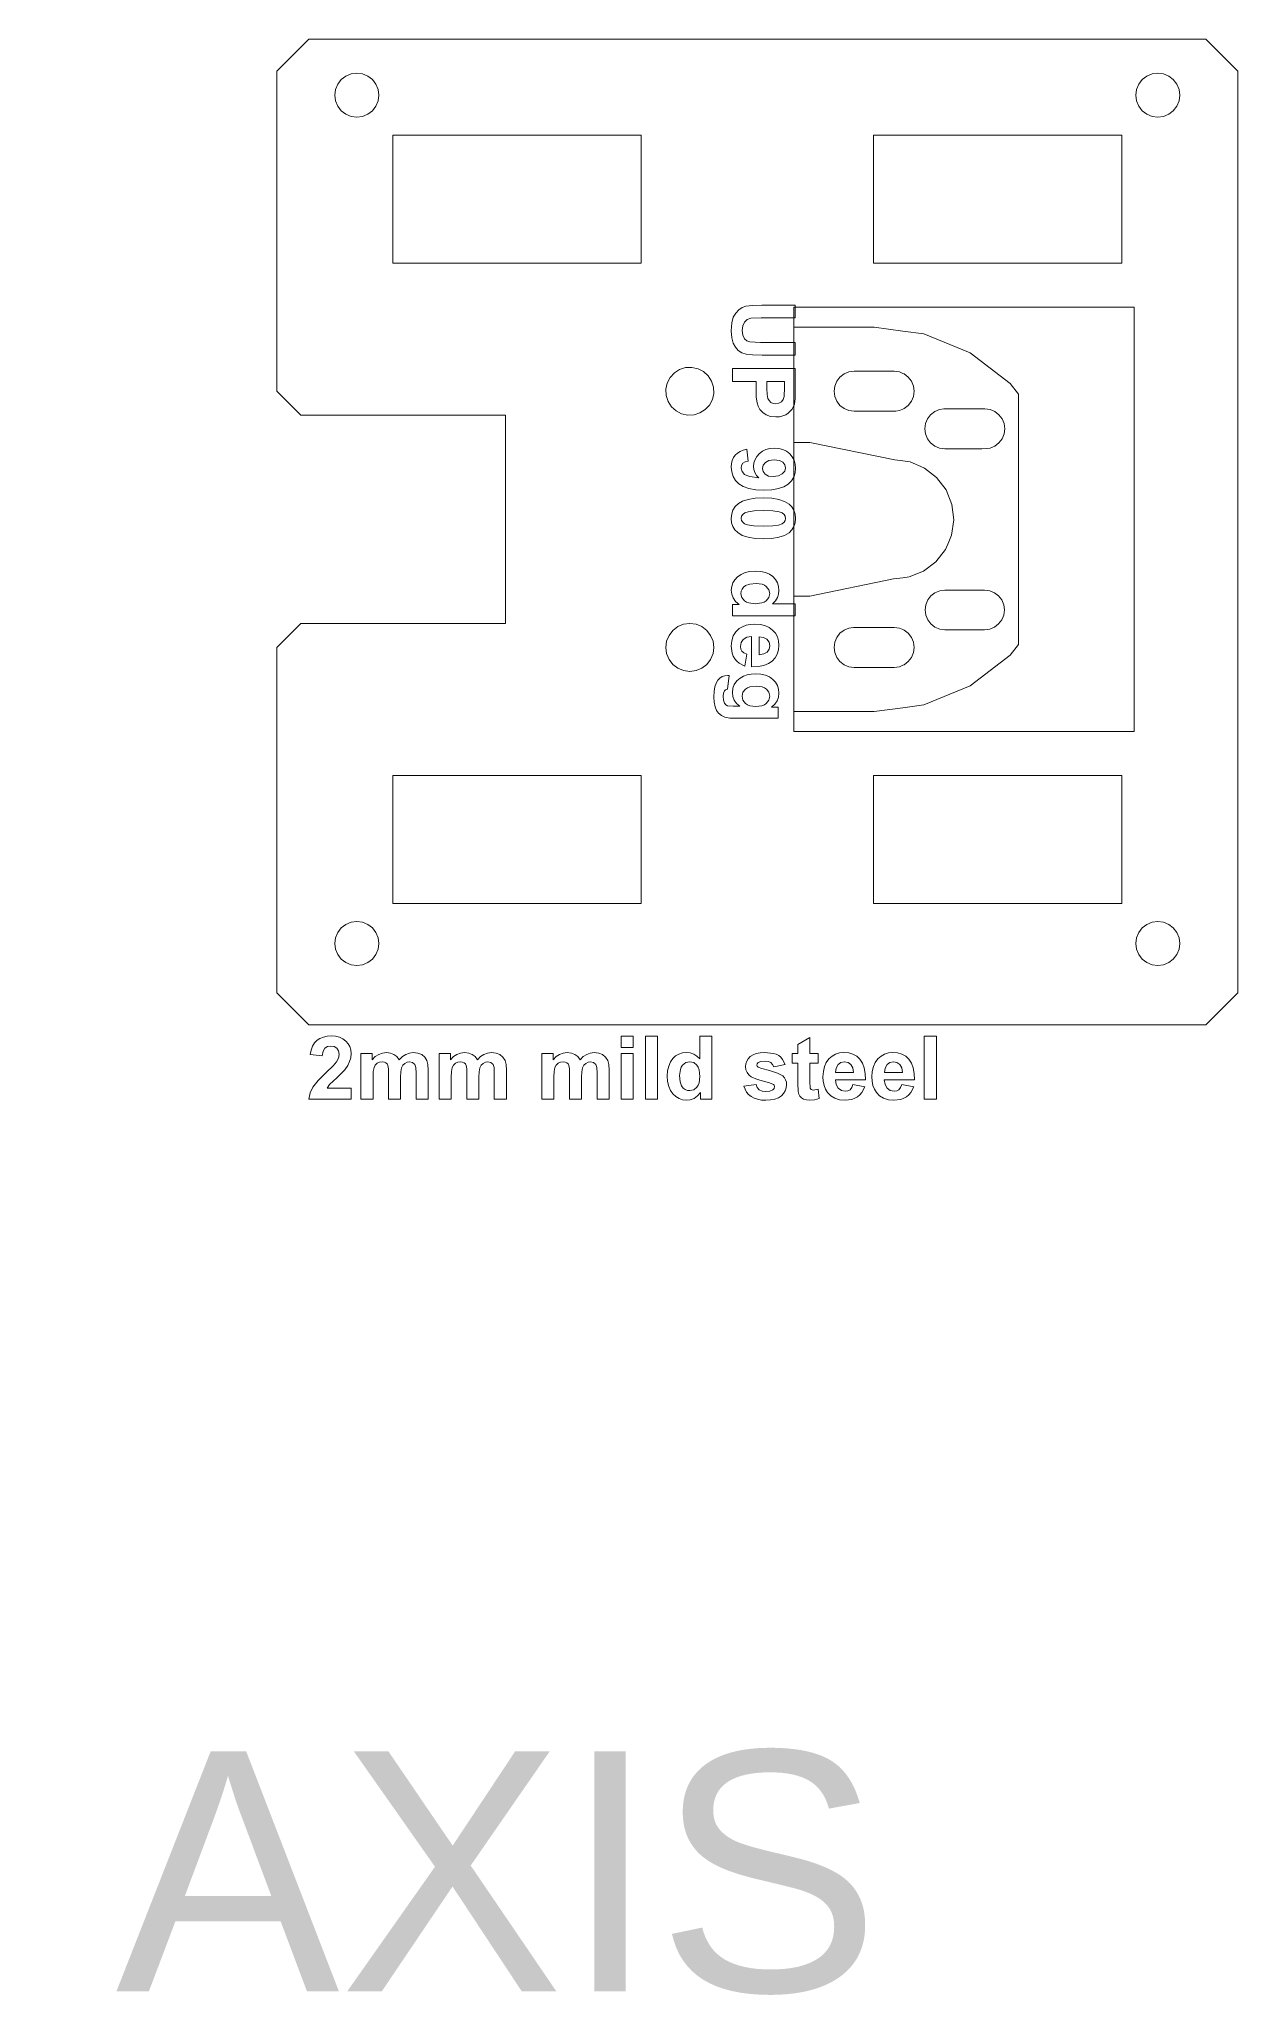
# Model space of a CAD drawing. Header units: millimetres. Extents: x 5 to 3562, y -58 to 420.
# Drawn here: x 1630.1 to 1779.8, y -50.4 to 193.9 of the extents above; entities that cross this region are included whole.
import ezdxf

# ---------------------------------------------------------------- set-up
doc = ezdxf.new("R2010")
doc.units = ezdxf.units.MM
doc.layers.get('0').update_dxf_attribs({"lineweight": 25, "true_color": 0xffffff})
for name, color, linetype, lineweight, true_color in [('2mm mild steel#1', 7, 'BYLAYER', 5, 0xffffff), ('Layer0', 7, 'BYLAYER', 5, 0xffffff), ('UP 90 deg', 7, 'BYLAYER', 5, 0xffffff)]:
    doc.layers.add(name, color=color, linetype=linetype, lineweight=lineweight, true_color=true_color)
doc.styles.add('textstyle14', font='')
doc.styles.get('textstyle14').set_extended_font_data('Arial')

msp = doc.modelspace()

# ---------------------------------------------------------------- linework, layer by layer
at = {"layer": '2mm mild steel#1'}
for p, q in [((1664.22, 68.12), (1664.47, 68.52)), ((1664.47, 68.52), (1664.79, 68.84)), ((1664.79, 68.84), (1665.16, 69.08)), ((1665.16, 69.08), (1665.58, 69.25)), ((1665.58, 69.25), (1666.05, 69.35)), ((1666.05, 69.35), (1666.56, 69.38)), ((1666.56, 69.38), (1667.11, 69.34)), ((1667.11, 69.34), (1667.6, 69.22)), ((1667.6, 69.22), (1668.02, 69.03)), ((1668.02, 69.03), (1668.39, 68.75)), ((1668.39, 68.75), (1668.68, 68.42)), ((1702.76, 67.95), (1702.76, 69.35)), ((1702.76, 69.35), (1704.27, 69.35)), ((1704.27, 69.35), (1704.27, 67.95)), ((1705.81, 61.48), (1705.81, 69.35)), ((1705.81, 69.35), (1707.32, 69.35)), ((1707.32, 69.35), (1707.32, 61.48)), ((1712.58, 66.52), (1712.58, 69.35)), ((1712.58, 69.35), (1714.09, 69.35)), ((1714.09, 69.35), (1714.09, 61.48)), ((1724.81, 68.31), (1726.32, 69.19)), ((1726.32, 69.19), (1726.32, 67.18)), ((1740.62, 61.48), (1740.62, 69.35)), ((1740.62, 69.35), (1742.13, 69.35)), ((1742.13, 69.35), (1742.13, 61.48)), ((1663.94, 67.05), (1664.05, 67.63)), ((1665.45, 66.9), (1663.94, 67.05)), ((1664.05, 67.63), (1664.22, 68.12)), ((1665.55, 67.47), (1665.45, 66.9)), ((1665.77, 67.85), (1665.55, 67.47)), ((1666.1, 68.06), (1665.77, 67.85)), ((1666.52, 68.13), (1666.1, 68.06)), ((1666.95, 68.06), (1666.52, 68.13)), ((1666.8, 65.67), (1667.23, 66.16)), ((1667.27, 67.86), (1666.95, 68.06)), ((1667.23, 66.16), (1667.46, 66.63)), ((1667.47, 67.53), (1667.27, 67.86)), ((1667.46, 66.63), (1667.54, 67.08)), ((1667.54, 67.08), (1667.47, 67.53)), ((1668.86, 66.18), (1668.62, 65.69)), ((1668.68, 68.42), (1668.89, 68.05)), ((1669, 66.67), (1668.86, 66.18)), ((1668.89, 68.05), (1669.01, 67.64)), ((1669.05, 67.19), (1669, 66.67)), ((1669.01, 67.64), (1669.05, 67.19)), ((1670.28, 67.18), (1671.67, 67.18)), ((1670.28, 61.48), (1670.28, 67.18)), ((1671.67, 67.18), (1671.67, 66.4)), ((1671.67, 66.4), (1672.06, 66.8)), ((1672.06, 66.8), (1672.49, 67.08)), ((1672.61, 66.11), (1672.31, 65.97)), ((1672.49, 67.08), (1672.95, 67.25)), ((1672.94, 66.16), (1672.61, 66.11)), ((1673.2, 66.13), (1672.94, 66.16)), ((1672.95, 67.25), (1673.45, 67.31)), ((1673.4, 66.04), (1673.2, 66.13)), ((1673.54, 65.89), (1673.4, 66.04)), ((1673.45, 67.31), (1673.96, 67.25)), ((1673.96, 67.25), (1674.4, 67.08)), ((1674.4, 67.08), (1674.76, 66.8)), ((1674.76, 66.8), (1675.06, 66.4)), ((1675.06, 66.4), (1675.45, 66.8)), ((1675.45, 66.8), (1675.87, 67.08)), ((1676.05, 66.11), (1675.76, 65.96)), ((1675.87, 67.08), (1676.32, 67.25)), ((1676.35, 66.16), (1676.05, 66.11)), ((1676.32, 67.25), (1676.79, 67.31)), ((1676.73, 66.08), (1676.35, 66.16)), ((1677, 65.83), (1676.73, 66.08)), ((1676.79, 67.31), (1677.37, 67.25)), ((1677.37, 67.25), (1677.86, 67.06)), ((1677.86, 67.06), (1678.24, 66.74)), ((1678.24, 66.74), (1678.51, 66.31)), ((1678.51, 66.31), (1678.62, 65.83)), ((1680.05, 67.18), (1681.44, 67.18)), ((1680.05, 61.48), (1680.05, 67.18)), ((1681.44, 67.18), (1681.44, 66.4)), ((1681.44, 66.4), (1681.83, 66.8)), ((1681.83, 66.8), (1682.26, 67.08)), ((1682.38, 66.11), (1682.08, 65.97)), ((1682.26, 67.08), (1682.72, 67.25)), ((1682.71, 66.16), (1682.38, 66.11)), ((1682.97, 66.13), (1682.71, 66.16)), ((1682.72, 67.25), (1683.22, 67.31)), ((1683.17, 66.04), (1682.97, 66.13)), ((1683.31, 65.89), (1683.17, 66.04)), ((1683.22, 67.31), (1683.73, 67.25)), ((1683.73, 67.25), (1684.17, 67.08)), ((1684.17, 67.08), (1684.53, 66.8)), ((1684.53, 66.8), (1684.83, 66.4)), ((1684.83, 66.4), (1685.22, 66.8)), ((1685.22, 66.8), (1685.64, 67.08)), ((1685.82, 66.11), (1685.53, 65.96)), ((1685.64, 67.08), (1686.09, 67.25)), ((1686.13, 66.16), (1685.82, 66.11)), ((1686.09, 67.25), (1686.57, 67.31)), ((1686.5, 66.08), (1686.13, 66.16)), ((1686.77, 65.83), (1686.5, 66.08)), ((1686.57, 67.31), (1687.14, 67.25)), ((1687.14, 67.25), (1687.63, 67.06)), ((1687.63, 67.06), (1688.01, 66.74)), ((1688.01, 66.74), (1688.28, 66.31)), ((1688.28, 66.31), (1688.39, 65.83)), ((1692.88, 67.18), (1694.26, 67.18)), ((1692.88, 61.48), (1692.88, 67.18)), ((1694.26, 67.18), (1694.26, 66.4)), ((1694.26, 66.4), (1694.66, 66.8)), ((1694.66, 66.8), (1695.08, 67.08)), ((1695.2, 66.11), (1694.9, 65.97)), ((1695.08, 67.08), (1695.54, 67.25)), ((1695.53, 66.16), (1695.2, 66.11)), ((1695.79, 66.13), (1695.53, 66.16)), ((1695.54, 67.25), (1696.04, 67.31)), ((1695.99, 66.04), (1695.79, 66.13)), ((1696.14, 65.89), (1695.99, 66.04)), ((1696.04, 67.31), (1696.55, 67.25)), ((1696.55, 67.25), (1696.99, 67.08)), ((1696.99, 67.08), (1697.36, 66.8)), ((1697.36, 66.8), (1697.65, 66.4)), ((1697.65, 66.4), (1698.04, 66.8)), ((1698.04, 66.8), (1698.46, 67.08)), ((1698.64, 66.11), (1698.35, 65.96)), ((1698.46, 67.08), (1698.91, 67.25)), ((1698.95, 66.16), (1698.64, 66.11)), ((1698.91, 67.25), (1699.39, 67.31)), ((1699.33, 66.08), (1698.95, 66.16)), ((1699.59, 65.83), (1699.33, 66.08)), ((1699.39, 67.31), (1699.97, 67.25)), ((1699.97, 67.25), (1700.45, 67.06)), ((1700.45, 67.06), (1700.83, 66.74)), ((1700.83, 66.74), (1701.1, 66.31)), ((1701.1, 66.31), (1701.22, 65.83)), ((1704.27, 67.95), (1702.76, 67.95)), ((1702.76, 61.48), (1702.76, 67.18)), ((1702.76, 67.18), (1704.27, 67.18)), ((1704.27, 67.18), (1704.27, 61.48)), ((1708.7, 65.63), (1708.91, 66.14)), ((1708.91, 66.14), (1709.21, 66.56)), ((1709.21, 66.56), (1709.57, 66.89)), ((1709.57, 66.89), (1709.98, 67.12)), ((1709.98, 67.12), (1710.43, 67.26)), ((1710.43, 67.26), (1710.93, 67.31)), ((1710.83, 66.05), (1710.43, 65.73)), ((1711.33, 66.16), (1710.83, 66.05)), ((1710.93, 67.31), (1711.39, 67.26)), ((1711.83, 66.05), (1711.33, 66.16)), ((1711.39, 67.26), (1711.82, 67.11)), ((1711.82, 67.11), (1712.22, 66.86)), ((1712.23, 65.72), (1711.83, 66.05)), ((1712.22, 66.86), (1712.58, 66.52)), ((1718.34, 65.92), (1718.45, 66.24)), ((1718.45, 66.24), (1718.64, 66.54)), ((1718.64, 66.54), (1718.89, 66.81)), ((1718.89, 66.81), (1719.23, 67.03)), ((1719.23, 67.03), (1719.64, 67.18)), ((1719.64, 67.18), (1720.13, 67.28)), ((1719.88, 66.06), (1719.75, 65.92)), ((1720.22, 66.18), (1719.88, 66.06)), ((1720.13, 67.28), (1720.71, 67.31)), ((1720.73, 66.23), (1720.22, 66.18)), ((1720.71, 67.31), (1721.73, 67.21)), ((1721.15, 66.18), (1720.73, 66.23)), ((1721.46, 66.05), (1721.15, 66.18)), ((1721.67, 65.83), (1721.46, 66.05)), ((1721.73, 67.21), (1722.12, 67.1)), ((1722.12, 67.1), (1722.44, 66.93)), ((1722.44, 66.93), (1722.71, 66.72)), ((1722.71, 66.72), (1722.92, 66.46)), ((1722.92, 66.46), (1723.23, 65.8)), ((1724.12, 65.98), (1724.12, 67.18)), ((1724.12, 67.18), (1724.81, 67.18)), ((1724.81, 65.98), (1724.12, 65.98)), ((1724.81, 67.18), (1724.81, 68.31)), ((1724.81, 63.5), (1724.81, 65.98)), ((1726.32, 67.18), (1727.35, 67.18)), ((1727.35, 65.98), (1726.32, 65.98)), ((1726.32, 65.98), (1726.32, 63.68)), ((1727.35, 67.18), (1727.35, 65.98)), ((1728.15, 65.55), (1728.38, 66.07)), ((1728.38, 66.07), (1728.7, 66.51)), ((1728.7, 66.51), (1729.1, 66.86)), ((1729.1, 66.86), (1729.54, 67.11)), ((1729.54, 67.11), (1730.03, 67.26)), ((1730.21, 66.07), (1729.85, 65.8)), ((1730.03, 67.26), (1730.57, 67.31)), ((1730.66, 66.16), (1730.21, 66.07)), ((1730.57, 67.31), (1731.18, 67.26)), ((1731.09, 66.07), (1730.66, 66.16)), ((1731.45, 65.82), (1731.09, 66.07)), ((1731.18, 67.26), (1731.71, 67.1)), ((1731.71, 67.1), (1732.18, 66.84)), ((1732.18, 66.84), (1732.58, 66.47)), ((1732.58, 66.47), (1732.9, 65.99)), ((1732.9, 65.99), (1733.12, 65.41)), ((1734.26, 65.55), (1734.49, 66.07)), ((1734.49, 66.07), (1734.81, 66.51)), ((1734.81, 66.51), (1735.21, 66.86)), ((1735.21, 66.86), (1735.65, 67.11)), ((1735.65, 67.11), (1736.14, 67.26)), ((1736.33, 66.07), (1735.96, 65.8)), ((1736.14, 67.26), (1736.68, 67.31)), ((1736.78, 66.16), (1736.33, 66.07)), ((1736.68, 67.31), (1737.29, 67.26)), ((1737.2, 66.07), (1736.78, 66.16)), ((1737.56, 65.82), (1737.2, 66.07)), ((1737.29, 67.26), (1737.82, 67.1)), ((1737.82, 67.1), (1738.29, 66.84)), ((1738.29, 66.84), (1738.69, 66.47)), ((1738.69, 66.47), (1739.01, 65.99)), ((1739.01, 65.99), (1739.23, 65.41)), ((1664.28, 62.99), (1664.92, 63.82)), ((1664.92, 63.82), (1665.98, 64.87)), ((1665.98, 64.87), (1666.8, 65.67)), ((1667.27, 64.17), (1666.37, 63.3)), ((1668.26, 65.17), (1667.27, 64.17)), ((1668.62, 65.69), (1668.26, 65.17)), ((1671.82, 64.96), (1671.79, 64.25)), ((1671.79, 64.25), (1671.79, 61.48)), ((1671.91, 65.43), (1671.82, 64.96)), ((1672.07, 65.74), (1671.91, 65.43)), ((1672.31, 65.97), (1672.07, 65.74)), ((1673.65, 65.68), (1673.54, 65.89)), ((1673.71, 65.29), (1673.65, 65.68)), ((1673.73, 64.61), (1673.71, 65.29)), ((1673.73, 61.48), (1673.73, 64.61)), ((1675.26, 64.92), (1675.23, 64.22)), ((1675.23, 64.22), (1675.23, 61.48)), ((1675.36, 65.4), (1675.26, 64.92)), ((1675.52, 65.73), (1675.36, 65.4)), ((1675.76, 65.96), (1675.52, 65.73)), ((1677.12, 65.44), (1677, 65.83)), ((1677.15, 64.74), (1677.12, 65.44)), ((1677.15, 61.48), (1677.15, 64.74)), ((1678.62, 65.83), (1678.66, 65.13)), ((1678.66, 65.13), (1678.66, 61.48)), ((1681.59, 64.96), (1681.56, 64.25)), ((1681.56, 64.25), (1681.56, 61.48)), ((1681.68, 65.43), (1681.59, 64.96)), ((1681.84, 65.74), (1681.68, 65.43)), ((1682.08, 65.97), (1681.84, 65.74)), ((1683.42, 65.68), (1683.31, 65.89)), ((1683.48, 65.29), (1683.42, 65.68)), ((1683.5, 64.61), (1683.48, 65.29)), ((1683.5, 61.48), (1683.5, 64.61)), ((1685.03, 64.92), (1685, 64.22)), ((1685, 64.22), (1685, 61.48)), ((1685.13, 65.4), (1685.03, 64.92)), ((1685.29, 65.73), (1685.13, 65.4)), ((1685.53, 65.96), (1685.29, 65.73)), ((1686.89, 65.44), (1686.77, 65.83)), ((1686.92, 64.74), (1686.89, 65.44)), ((1686.92, 61.48), (1686.92, 64.74)), ((1688.39, 65.83), (1688.43, 65.13)), ((1688.43, 65.13), (1688.43, 61.48)), ((1694.41, 64.96), (1694.38, 64.25)), ((1694.38, 64.25), (1694.38, 61.48)), ((1694.5, 65.43), (1694.41, 64.96)), ((1694.66, 65.74), (1694.5, 65.43)), ((1694.9, 65.97), (1694.66, 65.74)), ((1696.24, 65.68), (1696.14, 65.89)), ((1696.3, 65.29), (1696.24, 65.68)), ((1696.32, 64.61), (1696.3, 65.29)), ((1696.32, 61.48), (1696.32, 64.61)), ((1697.86, 64.92), (1697.83, 64.22)), ((1697.83, 64.22), (1697.83, 61.48)), ((1697.95, 65.4), (1697.86, 64.92)), ((1698.11, 65.73), (1697.95, 65.4)), ((1698.35, 65.96), (1698.11, 65.73)), ((1699.71, 65.44), (1699.59, 65.83)), ((1699.75, 64.74), (1699.71, 65.44)), ((1699.75, 61.48), (1699.75, 64.74)), ((1701.22, 65.83), (1701.26, 65.13)), ((1701.26, 65.13), (1701.26, 61.48)), ((1708.53, 64.35), (1708.57, 65.03)), ((1708.57, 63.68), (1708.53, 64.35)), ((1708.57, 65.03), (1708.7, 65.63)), ((1708.7, 63.09), (1708.57, 63.68)), ((1710.16, 65.2), (1710.07, 64.46)), ((1710.07, 64.46), (1710.13, 63.67)), ((1710.13, 63.67), (1710.32, 63.14)), ((1710.27, 65.49), (1710.16, 65.2)), ((1710.43, 65.73), (1710.27, 65.49)), ((1712.39, 65.47), (1712.23, 65.72)), ((1712.38, 63.24), (1712.5, 63.54)), ((1712.5, 65.16), (1712.39, 65.47)), ((1712.59, 64.31), (1712.5, 65.16)), ((1712.5, 63.54), (1712.59, 64.31)), ((1718.31, 65.56), (1718.34, 65.92)), ((1718.35, 65.17), (1718.31, 65.56)), ((1718.48, 64.83), (1718.35, 65.17)), ((1718.69, 64.53), (1718.48, 64.83)), ((1718.98, 64.28), (1718.69, 64.53)), ((1719.81, 63.93), (1718.98, 64.28)), ((1719.75, 65.92), (1719.71, 65.75)), ((1719.71, 65.75), (1719.75, 65.61)), ((1719.75, 65.61), (1719.86, 65.48)), ((1721.3, 63.54), (1719.81, 63.93)), ((1719.86, 65.48), (1720.31, 65.3)), ((1720.31, 65.3), (1721.27, 65.06)), ((1721.27, 65.06), (1722.29, 64.75)), ((1721.8, 63.34), (1721.3, 63.54)), ((1721.81, 65.54), (1721.67, 65.83)), ((1723.23, 65.8), (1721.81, 65.54)), ((1722.29, 64.75), (1722.95, 64.39)), ((1722.95, 64.39), (1723.16, 64.16)), ((1723.16, 64.16), (1723.3, 63.9)), ((1723.3, 63.9), (1723.39, 63.6)), ((1723.39, 63.6), (1723.42, 63.26)), ((1726.32, 63.68), (1726.35, 62.87)), ((1727.96, 64.29), (1728.01, 64.96)), ((1728, 63.72), (1727.96, 64.29)), ((1728.1, 63.21), (1728, 63.72)), ((1728.01, 64.96), (1728.15, 65.55)), ((1733.28, 63.9), (1729.51, 63.9)), ((1729.51, 63.9), (1729.6, 63.3)), ((1729.61, 65.37), (1729.53, 64.82)), ((1729.53, 64.82), (1731.79, 64.82)), ((1729.85, 65.8), (1729.61, 65.37)), ((1731.69, 65.4), (1731.45, 65.82)), ((1731.79, 64.82), (1731.69, 65.4)), ((1733.12, 65.41), (1733.25, 64.71)), ((1733.25, 64.71), (1733.28, 63.9)), ((1734.07, 64.29), (1734.12, 64.96)), ((1734.11, 63.72), (1734.07, 64.29)), ((1734.21, 63.21), (1734.11, 63.72)), ((1734.12, 64.96), (1734.26, 65.55)), ((1739.39, 63.9), (1735.62, 63.9)), ((1735.62, 63.9), (1735.72, 63.3)), ((1735.72, 65.37), (1735.64, 64.82)), ((1735.64, 64.82), (1737.9, 64.82)), ((1735.96, 65.8), (1735.72, 65.37)), ((1737.8, 65.4), (1737.56, 65.82)), ((1737.9, 64.82), (1737.8, 65.4)), ((1739.23, 65.41), (1739.36, 64.71)), ((1739.36, 64.71), (1739.39, 63.9)), ((1663.77, 61.48), (1663.94, 62.26)), ((1669.05, 61.48), (1663.77, 61.48)), ((1663.94, 62.26), (1664.28, 62.99)), ((1666.37, 63.3), (1666.06, 62.88)), ((1666.06, 62.88), (1669.05, 62.88)), ((1669.05, 62.88), (1669.05, 61.48)), ((1671.79, 61.48), (1670.28, 61.48)), ((1675.23, 61.48), (1673.73, 61.48)), ((1678.66, 61.48), (1677.15, 61.48)), ((1681.56, 61.48), (1680.05, 61.48)), ((1685, 61.48), (1683.5, 61.48)), ((1688.43, 61.48), (1686.92, 61.48)), ((1694.38, 61.48), (1692.88, 61.48)), ((1697.83, 61.48), (1696.32, 61.48)), ((1701.26, 61.48), (1699.75, 61.48)), ((1704.27, 61.48), (1702.76, 61.48)), ((1707.32, 61.48), (1705.81, 61.48)), ((1708.92, 62.58), (1708.7, 63.09)), ((1709.23, 62.15), (1708.92, 62.58)), ((1709.59, 61.8), (1709.23, 62.15)), ((1710, 61.55), (1709.59, 61.8)), ((1710.44, 61.4), (1710, 61.55)), ((1710.32, 63.14), (1710.52, 62.88)), ((1710.91, 61.35), (1710.44, 61.4)), ((1710.52, 62.88), (1710.76, 62.69)), ((1710.76, 62.69), (1711.03, 62.58)), ((1711.39, 61.41), (1710.91, 61.35)), ((1711.03, 62.58), (1711.34, 62.55)), ((1711.34, 62.55), (1711.82, 62.66)), ((1711.87, 61.59), (1711.39, 61.41)), ((1711.82, 62.66), (1712.22, 62.99)), ((1712.31, 61.89), (1711.87, 61.59)), ((1712.22, 62.99), (1712.38, 63.24)), ((1712.69, 62.32), (1712.31, 61.89)), ((1712.69, 61.48), (1712.69, 62.32)), ((1714.09, 61.48), (1712.69, 61.48)), ((1718.1, 63.11), (1719.61, 63.34)), ((1718.23, 62.72), (1718.1, 63.11)), ((1718.43, 62.38), (1718.23, 62.72)), ((1718.68, 62.08), (1718.43, 62.38)), ((1718.99, 61.83), (1718.68, 62.08)), ((1719.36, 61.62), (1718.99, 61.83)), ((1719.79, 61.47), (1719.36, 61.62)), ((1719.61, 63.34), (1719.76, 62.95)), ((1719.76, 62.95), (1720, 62.67)), ((1720.28, 61.38), (1719.79, 61.47)), ((1720, 62.67), (1720.36, 62.5)), ((1720.83, 61.35), (1720.28, 61.38)), ((1720.36, 62.5), (1720.83, 62.44)), ((1720.83, 62.44), (1721.34, 62.5)), ((1721.43, 61.39), (1720.83, 61.35)), ((1721.34, 62.5), (1721.71, 62.66)), ((1721.95, 61.5), (1721.43, 61.39)), ((1721.71, 62.66), (1721.86, 62.83)), ((1721.88, 63.22), (1721.8, 63.34)), ((1721.86, 62.83), (1721.91, 63.06)), ((1721.91, 63.06), (1721.88, 63.22)), ((1722.4, 61.67), (1721.95, 61.5)), ((1722.77, 61.92), (1722.4, 61.67)), ((1723.05, 62.21), (1722.77, 61.92)), ((1723.26, 62.54), (1723.05, 62.21)), ((1723.38, 62.89), (1723.26, 62.54)), ((1723.42, 63.26), (1723.38, 62.89)), ((1724.86, 62.43), (1724.81, 63.5)), ((1724.94, 62.1), (1724.86, 62.43)), ((1725.07, 61.85), (1724.94, 62.1)), ((1725.27, 61.65), (1725.07, 61.85)), ((1725.55, 61.49), (1725.27, 61.65)), ((1725.9, 61.39), (1725.55, 61.49)), ((1726.29, 61.35), (1725.9, 61.39)), ((1726.92, 61.41), (1726.29, 61.35)), ((1726.35, 62.87), (1726.49, 62.68)), ((1726.49, 62.68), (1726.74, 62.6)), ((1726.74, 62.6), (1727.35, 62.75)), ((1727.48, 61.58), (1726.92, 61.41)), ((1727.35, 62.75), (1727.48, 61.58)), ((1728.28, 62.74), (1728.1, 63.21)), ((1728.52, 62.33), (1728.28, 62.74)), ((1728.93, 61.9), (1728.52, 62.33)), ((1729.43, 61.6), (1728.93, 61.9)), ((1730.03, 61.42), (1729.43, 61.6)), ((1729.6, 63.3), (1729.87, 62.85)), ((1729.87, 62.85), (1730.26, 62.57)), ((1730.72, 61.35), (1730.03, 61.42)), ((1730.26, 62.57), (1730.74, 62.48)), ((1731.58, 61.46), (1730.72, 61.35)), ((1730.74, 62.48), (1731.07, 62.53)), ((1731.07, 62.53), (1731.34, 62.67)), ((1731.34, 62.67), (1731.55, 62.93)), ((1731.55, 62.93), (1731.7, 63.3)), ((1731.96, 61.6), (1731.58, 61.46)), ((1731.7, 63.3), (1733.2, 63.04)), ((1732.29, 61.79), (1731.96, 61.6)), ((1732.58, 62.03), (1732.29, 61.79)), ((1732.83, 62.32), (1732.58, 62.03)), ((1733.2, 63.04), (1732.83, 62.32)), ((1734.39, 62.74), (1734.21, 63.21)), ((1734.63, 62.33), (1734.39, 62.74)), ((1735.04, 61.9), (1734.63, 62.33)), ((1735.54, 61.6), (1735.04, 61.9)), ((1736.14, 61.42), (1735.54, 61.6)), ((1735.72, 63.3), (1735.98, 62.85)), ((1735.98, 62.85), (1736.37, 62.57)), ((1736.83, 61.35), (1736.14, 61.42)), ((1736.37, 62.57), (1736.85, 62.48)), ((1737.7, 61.46), (1736.83, 61.35)), ((1736.85, 62.48), (1737.18, 62.53)), ((1737.18, 62.53), (1737.45, 62.67)), ((1737.45, 62.67), (1737.66, 62.93)), ((1737.66, 62.93), (1737.81, 63.3)), ((1738.07, 61.6), (1737.7, 61.46)), ((1737.81, 63.3), (1739.31, 63.04)), ((1738.4, 61.79), (1738.07, 61.6)), ((1738.69, 62.03), (1738.4, 61.79)), ((1738.94, 62.32), (1738.69, 62.03)), ((1739.31, 63.04), (1738.94, 62.32)), ((1742.13, 61.48), (1740.62, 61.48))]:
    msp.add_line(p, q, dxfattribs=at)
at = {"layer": 'Layer0'}
for p, q in [((1659.77, 189.93), (1663.77, 193.93)), ((1663.77, 193.93), (1775.77, 193.93)), ((1775.77, 193.93), (1779.77, 189.93)), ((1659.77, 149.93), (1659.77, 189.93)), ((1667.39, 188.31), (1667.11, 187.64)), ((1667.82, 188.88), (1667.39, 188.31)), ((1668.39, 189.31), (1667.82, 188.88)), ((1669.06, 189.59), (1668.39, 189.31)), ((1669.77, 189.68), (1669.06, 189.59)), ((1670.48, 189.59), (1669.77, 189.68)), ((1671.14, 189.31), (1670.48, 189.59)), ((1671.71, 188.88), (1671.14, 189.31)), ((1672.15, 188.31), (1671.71, 188.88)), ((1672.42, 187.64), (1672.15, 188.31)), ((1767.39, 188.31), (1767.11, 187.64)), ((1767.82, 188.88), (1767.39, 188.31)), ((1768.39, 189.31), (1767.82, 188.88)), ((1769.06, 189.59), (1768.39, 189.31)), ((1769.77, 189.68), (1769.06, 189.59)), ((1770.48, 189.59), (1769.77, 189.68)), ((1771.14, 189.31), (1770.48, 189.59)), ((1771.71, 188.88), (1771.14, 189.31)), ((1772.15, 188.31), (1771.71, 188.88)), ((1772.42, 187.64), (1772.15, 188.31)), ((1779.77, 189.93), (1779.77, 74.79)), ((1667.11, 187.64), (1667.02, 186.93)), ((1667.02, 186.93), (1667.11, 186.22)), ((1667.11, 186.22), (1667.39, 185.56)), ((1672.15, 185.56), (1672.42, 186.22)), ((1672.52, 186.93), (1672.42, 187.64)), ((1672.42, 186.22), (1672.52, 186.93)), ((1767.11, 187.64), (1767.02, 186.93)), ((1767.02, 186.93), (1767.11, 186.22)), ((1767.11, 186.22), (1767.39, 185.56)), ((1772.15, 185.56), (1772.42, 186.22)), ((1772.52, 186.93), (1772.42, 187.64)), ((1772.42, 186.22), (1772.52, 186.93)), ((1667.39, 185.56), (1667.82, 184.99)), ((1667.82, 184.99), (1668.39, 184.55)), ((1668.39, 184.55), (1669.06, 184.28)), ((1669.06, 184.28), (1669.77, 184.18)), ((1669.77, 184.18), (1670.48, 184.28)), ((1670.48, 184.28), (1671.14, 184.55)), ((1671.14, 184.55), (1671.71, 184.99)), ((1671.71, 184.99), (1672.15, 185.56)), ((1767.39, 185.56), (1767.82, 184.99)), ((1767.82, 184.99), (1768.39, 184.55)), ((1768.39, 184.55), (1769.06, 184.28)), ((1769.06, 184.28), (1769.77, 184.18)), ((1769.77, 184.18), (1770.48, 184.28)), ((1770.48, 184.28), (1771.14, 184.55)), ((1771.14, 184.55), (1771.71, 184.99)), ((1771.71, 184.99), (1772.15, 185.56)), ((1705.27, 181.93), (1674.27, 181.93)), ((1674.27, 181.93), (1674.27, 165.93)), ((1705.27, 165.93), (1705.27, 181.93)), ((1765.27, 181.93), (1734.27, 181.93)), ((1734.27, 181.93), (1734.27, 165.93)), ((1765.27, 165.93), (1765.27, 181.93)), ((1674.27, 165.93), (1705.27, 165.93)), ((1734.27, 165.93), (1765.27, 165.93)), ((1724.34, 160.43), (1766.84, 160.43)), ((1724.34, 157.93), (1724.34, 160.43)), ((1766.84, 160.43), (1766.82, 107.43)), ((1734.36, 157.93), (1724.34, 157.93)), ((1737.93, 157.46), (1734.36, 157.93)), ((1740.57, 157.12), (1737.93, 157.46)), ((1746.36, 154.72), (1740.57, 157.12)), ((1751.33, 150.9), (1746.36, 154.72)), ((1708.88, 151.65), (1708.52, 150.96)), ((1709.41, 152.23), (1708.88, 151.65)), ((1710.07, 152.65), (1709.41, 152.23)), ((1710.82, 152.89), (1710.07, 152.65)), ((1711.6, 152.92), (1710.82, 152.89)), ((1712.37, 152.75), (1711.6, 152.92)), ((1713.06, 152.39), (1712.37, 152.75)), ((1713.64, 151.86), (1713.06, 152.39)), ((1714.06, 151.2), (1713.64, 151.86)), ((1730.09, 151.7), (1729.69, 151.18)), ((1730.61, 152.1), (1730.09, 151.7)), ((1731.21, 152.35), (1730.61, 152.1)), ((1731.86, 152.43), (1731.21, 152.35)), ((1736.86, 152.43), (1731.86, 152.43)), ((1737.5, 152.35), (1736.86, 152.43)), ((1737.93, 152.17), (1737.5, 152.35)), ((1738.11, 152.1), (1737.93, 152.17)), ((1738.62, 151.7), (1738.11, 152.1)), ((1739.02, 151.18), (1738.62, 151.7)), ((1662.77, 146.93), (1659.77, 149.93)), ((1708.52, 150.96), (1708.35, 150.19)), ((1708.35, 150.19), (1708.39, 149.41)), ((1708.39, 149.41), (1708.62, 148.66)), ((1714.3, 150.46), (1714.06, 151.2)), ((1714.16, 148.91), (1714.33, 149.67)), ((1714.33, 149.67), (1714.3, 150.46)), ((1729.44, 150.58), (1729.36, 149.93)), ((1729.36, 149.93), (1729.44, 149.29)), ((1729.69, 151.18), (1729.44, 150.58)), ((1729.44, 149.29), (1729.69, 148.68)), ((1739.27, 150.58), (1739.02, 151.18)), ((1739.02, 148.68), (1739.27, 149.29)), ((1739.36, 149.93), (1739.27, 150.58)), ((1739.27, 149.29), (1739.36, 149.93)), ((1752.36, 149.56), (1751.33, 150.9)), ((1752.36, 118.3), (1752.36, 149.56)), ((1688.33, 146.93), (1662.77, 146.93)), ((1688.33, 120.93), (1688.33, 146.93)), ((1708.62, 148.66), (1709.05, 148)), ((1709.05, 148), (1709.62, 147.47)), ((1709.62, 147.47), (1710.32, 147.11)), ((1710.32, 147.11), (1711.08, 146.94)), ((1711.08, 146.94), (1711.87, 146.98)), ((1711.87, 146.98), (1712.61, 147.22)), ((1712.61, 147.22), (1713.27, 147.64)), ((1713.27, 147.64), (1713.8, 148.21)), ((1713.8, 148.21), (1714.16, 148.91)), ((1729.69, 148.68), (1730.09, 148.17)), ((1730.09, 148.17), (1730.61, 147.77)), ((1730.61, 147.77), (1731.21, 147.52)), ((1731.21, 147.52), (1731.86, 147.43)), ((1731.86, 147.43), (1736.86, 147.43)), ((1737.07, 147.46), (1736.86, 147.43)), ((1737.07, 147.46), (1737.5, 147.52)), ((1737.5, 147.52), (1737.93, 147.7)), ((1737.93, 147.7), (1738.11, 147.77)), ((1738.11, 147.77), (1738.62, 148.17)), ((1738.62, 148.17), (1739.02, 148.68)), ((1741.4, 147.01), (1741, 146.5)), ((1741.92, 147.41), (1741.4, 147.01)), ((1742.52, 147.66), (1741.92, 147.41)), ((1743.07, 147.75), (1742.52, 147.66)), ((1748.17, 147.75), (1743.07, 147.75)), ((1748.82, 147.66), (1748.17, 147.75)), ((1749.42, 147.41), (1748.82, 147.66)), ((1749.94, 147.01), (1749.42, 147.41)), ((1750.33, 146.5), (1749.94, 147.01)), ((1740.75, 145.89), (1740.67, 145.25)), ((1740.67, 145.25), (1740.75, 144.6)), ((1741, 146.5), (1740.75, 145.89)), ((1740.75, 144.6), (1741, 144)), ((1750.58, 145.89), (1750.33, 146.5)), ((1750.33, 144), (1750.58, 144.6)), ((1750.67, 145.25), (1750.58, 145.89)), ((1750.58, 144.6), (1750.67, 145.25)), ((1724.34, 124.34), (1724.34, 143.53)), ((1726.34, 143.53), (1724.34, 143.53)), ((1736.92, 141.37), (1726.34, 143.53)), ((1741, 144), (1741.4, 143.48)), ((1741.4, 143.48), (1741.92, 143.08)), ((1741.92, 143.08), (1742.52, 142.83)), ((1742.52, 142.83), (1743.17, 142.75)), ((1743.17, 142.75), (1747.78, 142.75)), ((1748.42, 142.78), (1747.78, 142.75)), ((1748.42, 142.78), (1748.82, 142.83)), ((1748.82, 142.83), (1749.42, 143.08)), ((1749.42, 143.08), (1749.94, 143.48)), ((1749.94, 143.48), (1750.33, 144)), ((1737.93, 141.23), (1736.92, 141.37)), ((1738.84, 141.1), (1737.93, 141.23)), ((1740.57, 140.37), (1738.84, 141.1)), ((1740.63, 140.34), (1740.57, 140.37)), ((1742.16, 139.15), (1740.63, 140.34)), ((1743.33, 137.6), (1742.16, 139.15)), ((1744.05, 135.8), (1743.33, 137.6)), ((1744.29, 133.87), (1744.05, 135.8)), ((1744.02, 131.95), (1744.29, 133.87)), ((1742.07, 128.63), (1743.26, 130.16)), ((1743.26, 130.16), (1743.68, 131.14)), ((1743.68, 131.14), (1744.02, 131.95)), ((1738.72, 126.73), (1740.52, 127.46)), ((1740.52, 127.46), (1742.07, 128.63)), ((1726.34, 124.34), (1736.79, 126.5)), ((1736.79, 126.5), (1737.93, 126.64)), ((1737.93, 126.64), (1738.72, 126.73)), ((1741.95, 124.77), (1741.44, 124.37)), ((1742.55, 125.01), (1741.95, 124.77)), ((1743.19, 125.1), (1742.55, 125.01)), ((1748.15, 125.1), (1743.19, 125.1)), ((1748.79, 125.01), (1748.15, 125.1)), ((1749.39, 124.77), (1748.79, 125.01)), ((1749.9, 124.37), (1749.39, 124.77)), ((1726.34, 124.34), (1724.34, 124.34)), ((1740.8, 123.26), (1740.71, 122.62)), ((1740.71, 122.62), (1740.8, 121.98)), ((1741.04, 123.86), (1740.8, 123.26)), ((1741.44, 124.37), (1741.04, 123.86)), ((1750.29, 123.86), (1749.9, 124.37)), ((1750.54, 123.26), (1750.29, 123.86)), ((1750.63, 122.62), (1750.54, 123.26)), ((1750.54, 121.98), (1750.63, 122.62)), ((1659.77, 117.93), (1662.77, 120.93)), ((1662.77, 120.93), (1688.33, 120.93)), ((1709.22, 120.05), (1708.74, 119.43)), ((1709.84, 120.53), (1709.22, 120.05)), ((1710.57, 120.83), (1709.84, 120.53)), ((1711.34, 120.93), (1710.57, 120.83)), ((1712.12, 120.83), (1711.34, 120.93)), ((1712.84, 120.53), (1712.12, 120.83)), ((1713.46, 120.05), (1712.84, 120.53)), ((1713.94, 119.43), (1713.46, 120.05)), ((1730.61, 120.1), (1730.09, 119.7)), ((1731.21, 120.35), (1730.61, 120.1)), ((1731.79, 120.42), (1731.21, 120.35)), ((1731.79, 120.42), (1736.86, 120.43)), ((1737.5, 120.35), (1736.86, 120.43)), ((1737.93, 120.17), (1737.5, 120.35)), ((1738.11, 120.1), (1737.93, 120.17)), ((1738.62, 119.7), (1738.11, 120.1)), ((1740.8, 121.98), (1741.04, 121.38)), ((1741.04, 121.38), (1741.44, 120.87)), ((1741.44, 120.87), (1741.95, 120.47)), ((1741.95, 120.47), (1742.55, 120.23)), ((1742.55, 120.23), (1743.19, 120.14)), ((1748.15, 120.14), (1743.19, 120.14)), ((1748.15, 120.14), (1748.79, 120.23)), ((1748.79, 120.23), (1749.39, 120.47)), ((1749.39, 120.47), (1749.9, 120.87)), ((1749.9, 120.87), (1750.29, 121.38)), ((1750.29, 121.38), (1750.54, 121.98)), ((1659.77, 74.79), (1659.77, 117.93)), ((1708.44, 118.71), (1708.34, 117.93)), ((1708.34, 117.93), (1708.44, 117.16)), ((1708.74, 119.43), (1708.44, 118.71)), ((1714.24, 118.71), (1713.94, 119.43)), ((1714.34, 117.93), (1714.24, 118.71)), ((1714.24, 117.16), (1714.34, 117.93)), ((1729.44, 118.58), (1729.36, 117.93)), ((1729.36, 117.93), (1729.44, 117.29)), ((1729.69, 119.18), (1729.44, 118.58)), ((1730.09, 119.7), (1729.69, 119.18)), ((1739.02, 119.18), (1738.62, 119.7)), ((1739.27, 118.58), (1739.02, 119.18)), ((1739.36, 117.93), (1739.27, 118.58)), ((1739.27, 117.29), (1739.36, 117.93)), ((1751.33, 116.96), (1752.36, 118.3)), ((1708.44, 117.16), (1708.74, 116.43)), ((1708.74, 116.43), (1709.22, 115.81)), ((1709.22, 115.81), (1709.84, 115.33)), ((1709.84, 115.33), (1710.57, 115.04)), ((1710.57, 115.04), (1711.34, 114.93)), ((1711.34, 114.93), (1712.12, 115.04)), ((1712.12, 115.04), (1712.84, 115.33)), ((1712.84, 115.33), (1713.46, 115.81)), ((1713.46, 115.81), (1713.94, 116.43)), ((1713.94, 116.43), (1714.24, 117.16)), ((1729.44, 117.29), (1729.69, 116.68)), ((1729.69, 116.68), (1730.09, 116.17)), ((1730.09, 116.17), (1730.61, 115.77)), ((1730.61, 115.77), (1731.21, 115.52)), ((1731.21, 115.52), (1731.86, 115.43)), ((1736.86, 115.43), (1731.86, 115.43)), ((1736.86, 115.43), (1737.5, 115.52)), ((1737.5, 115.52), (1737.93, 115.7)), ((1737.93, 115.7), (1738.11, 115.77)), ((1738.11, 115.77), (1738.62, 116.17)), ((1738.62, 116.17), (1739.02, 116.68)), ((1739.02, 116.68), (1739.27, 117.29)), ((1746.36, 113.15), (1751.33, 116.96)), ((1740.57, 110.75), (1746.36, 113.15)), ((1734.36, 109.93), (1737.93, 110.4)), ((1737.93, 110.4), (1740.57, 110.75)), ((1724.34, 109.93), (1724.32, 107.43)), ((1724.34, 109.93), (1734.36, 109.93)), ((1724.32, 107.43), (1766.82, 107.43)), ((1705.27, 101.93), (1674.27, 101.93)), ((1674.27, 101.93), (1674.27, 85.93)), ((1705.27, 85.93), (1705.27, 101.93)), ((1765.27, 101.93), (1734.27, 101.93)), ((1734.27, 101.93), (1734.27, 85.93)), ((1765.27, 85.93), (1765.27, 101.93)), ((1674.27, 85.93), (1705.27, 85.93)), ((1734.27, 85.93), (1765.27, 85.93)), ((1668.39, 83.31), (1667.82, 82.88)), ((1669.06, 83.59), (1668.39, 83.31)), ((1669.77, 83.68), (1669.06, 83.59)), ((1670.48, 83.59), (1669.77, 83.68)), ((1671.14, 83.31), (1670.48, 83.59)), ((1671.71, 82.88), (1671.14, 83.31)), ((1768.39, 83.31), (1767.82, 82.88)), ((1769.06, 83.59), (1768.39, 83.31)), ((1769.77, 83.68), (1769.06, 83.59)), ((1770.48, 83.59), (1769.77, 83.68)), ((1771.14, 83.31), (1770.48, 83.59)), ((1771.71, 82.88), (1771.14, 83.31)), ((1667.11, 81.64), (1667.02, 80.93)), ((1667.02, 80.93), (1667.11, 80.22)), ((1667.39, 82.31), (1667.11, 81.64)), ((1667.82, 82.88), (1667.39, 82.31)), ((1672.15, 82.31), (1671.71, 82.88)), ((1672.42, 81.64), (1672.15, 82.31)), ((1672.52, 80.93), (1672.42, 81.64)), ((1672.42, 80.22), (1672.52, 80.93)), ((1767.11, 81.64), (1767.02, 80.93)), ((1767.02, 80.93), (1767.11, 80.22)), ((1767.39, 82.31), (1767.11, 81.64)), ((1767.82, 82.88), (1767.39, 82.31)), ((1772.15, 82.31), (1771.71, 82.88)), ((1772.42, 81.64), (1772.15, 82.31)), ((1772.52, 80.93), (1772.42, 81.64)), ((1772.42, 80.22), (1772.52, 80.93)), ((1667.11, 80.22), (1667.39, 79.56)), ((1667.39, 79.56), (1667.82, 78.99)), ((1667.82, 78.99), (1668.39, 78.55)), ((1668.39, 78.55), (1669.06, 78.28)), ((1669.06, 78.28), (1669.77, 78.18)), ((1669.77, 78.18), (1670.48, 78.28)), ((1670.48, 78.28), (1671.14, 78.55)), ((1671.14, 78.55), (1671.71, 78.99)), ((1671.71, 78.99), (1672.15, 79.56)), ((1672.15, 79.56), (1672.42, 80.22)), ((1767.11, 80.22), (1767.39, 79.56)), ((1767.39, 79.56), (1767.82, 78.99)), ((1767.82, 78.99), (1768.39, 78.55)), ((1768.39, 78.55), (1769.06, 78.28)), ((1769.06, 78.28), (1769.77, 78.18)), ((1769.77, 78.18), (1770.48, 78.28)), ((1770.48, 78.28), (1771.14, 78.55)), ((1771.14, 78.55), (1771.71, 78.99)), ((1771.71, 78.99), (1772.15, 79.56)), ((1772.15, 79.56), (1772.42, 80.22)), ((1659.77, 74.79), (1663.77, 70.79)), ((1775.77, 70.79), (1779.77, 74.79)), ((1775.77, 70.79), (1663.77, 70.79))]:
    msp.add_line(p, q, dxfattribs=at)
at = {"layer": 'Layer0', "color": 2, "true_color": 0xffff00}
for p, q in [((1724.34, 143.53), (1724.34, 157.93)), ((1724.34, 109.93), (1724.34, 124.34))]:
    msp.add_line(p, q, dxfattribs=at)
at = {"layer": 'UP 90 deg'}
for p, q in [((1716.58, 158.47), (1716.77, 159.19)), ((1716.77, 159.19), (1717.07, 159.71)), ((1717.07, 159.71), (1717.45, 160.11)), ((1717.45, 160.11), (1717.88, 160.39)), ((1717.88, 160.39), (1718.32, 160.55)), ((1718.5, 158.89), (1718.16, 158.57)), ((1718.32, 160.55), (1719.16, 160.67)), ((1718.94, 159.06), (1718.5, 158.89)), ((1720.25, 159.12), (1718.94, 159.06)), ((1719.16, 160.67), (1720.32, 160.71)), ((1724.51, 159.12), (1720.25, 159.12)), ((1720.32, 160.71), (1724.51, 160.71)), ((1724.51, 160.71), (1724.51, 159.12)), ((1716.51, 157.48), (1716.58, 158.47)), ((1716.57, 156.63), (1716.51, 157.48)), ((1716.75, 155.96), (1716.57, 156.63)), ((1717.94, 158.12), (1717.87, 157.52)), ((1717.87, 157.52), (1717.94, 156.93)), ((1718.16, 158.57), (1717.94, 158.12)), ((1717.94, 156.93), (1718.15, 156.5)), ((1718.15, 156.5), (1718.46, 156.23)), ((1717.03, 155.44), (1716.75, 155.96)), ((1717.39, 155.04), (1717.03, 155.44)), ((1717.84, 154.75), (1717.39, 155.04)), ((1718.38, 154.56), (1717.84, 154.75)), ((1719.17, 154.47), (1718.38, 154.56)), ((1718.46, 156.23), (1718.83, 156.09)), ((1718.83, 156.09), (1720.16, 156.02)), ((1720.38, 154.43), (1719.17, 154.47)), ((1720.16, 156.02), (1724.51, 156.02)), ((1724.51, 154.43), (1720.38, 154.43)), ((1724.51, 156.02), (1724.51, 154.43)), ((1716.65, 152.76), (1724.51, 152.76)), ((1716.65, 151.17), (1716.65, 152.76)), ((1724.51, 152.76), (1724.51, 150.21)), ((1719.61, 151.17), (1716.65, 151.17)), ((1719.61, 150.14), (1719.61, 151.17)), ((1719.64, 149.19), (1719.61, 150.14)), ((1719.73, 148.49), (1719.64, 149.19)), ((1723.18, 151.17), (1720.95, 151.17)), ((1720.95, 151.17), (1720.95, 150.3)), ((1720.95, 150.3), (1720.98, 149.52)), ((1720.98, 149.52), (1721.07, 149.05)), ((1723.01, 148.91), (1723.13, 149.26)), ((1723.13, 149.26), (1723.18, 150.4)), ((1723.18, 150.4), (1723.18, 151.17)), ((1724.51, 150.21), (1724.48, 149.01)), ((1719.87, 148.07), (1719.73, 148.49)), ((1720.1, 147.67), (1719.87, 148.07)), ((1720.44, 147.3), (1720.1, 147.67)), ((1720.88, 147), (1720.44, 147.3)), ((1721.43, 146.8), (1720.88, 147)), ((1721.07, 149.05), (1721.23, 148.76)), ((1721.23, 148.76), (1721.46, 148.55)), ((1722.09, 146.73), (1721.43, 146.8)), ((1721.46, 148.55), (1721.75, 148.42)), ((1721.75, 148.42), (1722.07, 148.37)), ((1722.07, 148.37), (1722.46, 148.43)), ((1722.54, 146.76), (1722.09, 146.73)), ((1722.46, 148.43), (1722.78, 148.62)), ((1722.95, 146.85), (1722.54, 146.76)), ((1722.78, 148.62), (1723.01, 148.91)), ((1723.31, 146.99), (1722.95, 146.85)), ((1723.63, 147.19), (1723.31, 146.99)), ((1724.11, 147.7), (1723.63, 147.19)), ((1724.4, 148.32), (1724.11, 147.7)), ((1724.48, 149.01), (1724.4, 148.32)), ((1716.78, 141.64), (1717, 141.95)), ((1717, 141.95), (1717.28, 142.21)), ((1717.28, 142.21), (1717.61, 142.42)), ((1717.61, 142.42), (1718.01, 142.57)), ((1718.01, 142.57), (1718.47, 142.68)), ((1718.47, 142.68), (1718.63, 141.22)), ((1719.48, 141.42), (1719.71, 141.8)), ((1719.71, 141.8), (1720.02, 142.15)), ((1720.02, 142.15), (1720.41, 142.45)), ((1720.41, 142.45), (1720.84, 142.66)), ((1720.84, 142.66), (1721.34, 142.79)), ((1721.34, 142.79), (1721.88, 142.83)), ((1721.88, 142.83), (1722.45, 142.78)), ((1722.45, 142.78), (1722.96, 142.65)), ((1722.96, 142.65), (1723.42, 142.43)), ((1723.42, 142.43), (1723.81, 142.12)), ((1723.81, 142.12), (1724.13, 141.74)), ((1724.13, 141.74), (1724.36, 141.31)), ((1716.51, 140.46), (1716.54, 140.9)), ((1716.57, 139.85), (1716.51, 140.46)), ((1716.54, 140.9), (1716.63, 141.29)), ((1716.75, 139.29), (1716.57, 139.85)), ((1716.63, 141.29), (1716.78, 141.64)), ((1717.05, 138.8), (1716.75, 139.29)), ((1717.81, 140.68), (1717.75, 140.34)), ((1717.75, 140.34), (1717.86, 139.91)), ((1717.97, 140.94), (1717.81, 140.68)), ((1717.86, 139.91), (1718.18, 139.55)), ((1718.24, 141.12), (1717.97, 140.94)), ((1718.18, 139.55), (1718.45, 139.4)), ((1718.63, 141.22), (1718.24, 141.12)), ((1718.45, 139.4), (1718.84, 139.28)), ((1719.3, 140.55), (1719.35, 141)), ((1719.34, 140.14), (1719.3, 140.55)), ((1719.47, 139.77), (1719.34, 140.14)), ((1719.35, 141), (1719.48, 141.42)), ((1719.67, 139.43), (1719.47, 139.77)), ((1719.96, 139.13), (1719.67, 139.43)), ((1720.5, 140.71), (1720.41, 140.3)), ((1720.41, 140.3), (1720.49, 139.9)), ((1720.49, 139.9), (1720.75, 139.56)), ((1720.77, 141.05), (1720.5, 140.71)), ((1720.75, 139.56), (1721.18, 139.34)), ((1721.22, 141.27), (1720.77, 141.05)), ((1721.18, 139.34), (1721.76, 139.27)), ((1721.88, 141.35), (1721.22, 141.27)), ((1721.76, 139.27), (1722.41, 139.35)), ((1722.53, 141.28), (1721.88, 141.35)), ((1722.41, 139.35), (1722.89, 139.6)), ((1722.97, 141.07), (1722.53, 141.28)), ((1722.89, 139.6), (1723.2, 139.96)), ((1723.21, 140.76), (1722.97, 141.07)), ((1723.2, 139.96), (1723.3, 140.38)), ((1723.3, 140.38), (1723.21, 140.76)), ((1724.49, 139.73), (1724.31, 139.22)), ((1724.36, 141.31), (1724.5, 140.83)), ((1724.55, 140.31), (1724.49, 139.73)), ((1724.5, 140.83), (1724.55, 140.31)), ((1717.46, 138.37), (1717.05, 138.8)), ((1718.02, 138.03), (1717.46, 138.37)), ((1718.72, 137.78), (1718.02, 138.03)), ((1719.57, 137.63), (1718.72, 137.78)), ((1718.84, 139.28), (1719.96, 139.13)), ((1720.58, 137.58), (1719.57, 137.63)), ((1721.56, 137.62), (1720.58, 137.58)), ((1722.4, 137.77), (1721.56, 137.62)), ((1723.08, 138.01), (1722.4, 137.77)), ((1723.62, 138.34), (1723.08, 138.01)), ((1724.03, 138.75), (1723.62, 138.34)), ((1724.31, 139.22), (1724.03, 138.75)), ((1716.51, 134.05), (1716.57, 134.6)), ((1716.57, 134.6), (1716.73, 135.09)), ((1716.73, 135.09), (1717.01, 135.52)), ((1717.01, 135.52), (1717.4, 135.9)), ((1717.4, 135.9), (1717.92, 136.21)), ((1717.94, 134.54), (1717.81, 134.31)), ((1717.92, 136.21), (1718.62, 136.43)), ((1718.19, 134.73), (1717.94, 134.54)), ((1718.62, 134.89), (1718.19, 134.73)), ((1718.62, 136.43), (1719.5, 136.56)), ((1719.36, 134.99), (1718.62, 134.89)), ((1720.53, 135.03), (1719.36, 134.99)), ((1719.5, 136.56), (1720.54, 136.6)), ((1721.71, 134.99), (1720.53, 135.03)), ((1720.54, 136.6), (1721.58, 136.56)), ((1721.58, 136.56), (1722.45, 136.41)), ((1722.5, 134.87), (1721.71, 134.99)), ((1722.45, 136.41), (1723.17, 136.17)), ((1722.88, 134.73), (1722.5, 134.87)), ((1723.12, 134.54), (1722.88, 134.73)), ((1723.25, 134.31), (1723.12, 134.54)), ((1723.17, 136.17), (1723.74, 135.83)), ((1723.74, 135.83), (1724.09, 135.48)), ((1724.09, 135.48), (1724.34, 135.07)), ((1724.34, 135.07), (1724.5, 134.59)), ((1724.5, 134.59), (1724.55, 134.05)), ((1716.56, 133.51), (1716.51, 134.05)), ((1716.71, 133.03), (1716.56, 133.51)), ((1716.97, 132.62), (1716.71, 133.03)), ((1717.32, 132.27), (1716.97, 132.62)), ((1717.89, 131.93), (1717.32, 132.27)), ((1717.81, 134.31), (1717.76, 134.05)), ((1717.76, 134.05), (1717.81, 133.79)), ((1717.81, 133.79), (1717.94, 133.56)), ((1717.94, 133.56), (1718.18, 133.37)), ((1718.18, 133.37), (1718.56, 133.23)), ((1718.56, 133.23), (1719.34, 133.11)), ((1719.34, 133.11), (1720.53, 133.07)), ((1720.53, 133.07), (1721.69, 133.11)), ((1721.69, 133.11), (1722.43, 133.21)), ((1722.43, 133.21), (1722.86, 133.37)), ((1722.86, 133.37), (1723.12, 133.56)), ((1723.12, 133.56), (1723.25, 133.79)), ((1723.73, 132.26), (1723.17, 131.93)), ((1723.3, 134.05), (1723.25, 134.31)), ((1723.25, 133.79), (1723.3, 134.05)), ((1724.09, 132.62), (1723.73, 132.26)), ((1724.34, 133.03), (1724.09, 132.62)), ((1724.49, 133.51), (1724.34, 133.03)), ((1724.55, 134.05), (1724.49, 133.51)), ((1718.61, 131.69), (1717.89, 131.93)), ((1719.49, 131.54), (1718.61, 131.69)), ((1720.53, 131.5), (1719.49, 131.54)), ((1721.57, 131.54), (1720.53, 131.5)), ((1722.45, 131.69), (1721.57, 131.54)), ((1723.17, 131.93), (1722.45, 131.69)), ((1717.75, 127.06), (1718.26, 127.28)), ((1718.26, 127.28), (1718.85, 127.41)), ((1718.85, 127.41), (1719.52, 127.45)), ((1719.52, 127.45), (1720.2, 127.41)), ((1720.2, 127.41), (1720.79, 127.28)), ((1720.79, 127.28), (1721.3, 127.07)), ((1721.3, 127.07), (1721.72, 126.77)), ((1716.52, 125.07), (1716.57, 125.54)), ((1716.58, 124.59), (1716.52, 125.07)), ((1716.57, 125.54), (1716.72, 125.98)), ((1716.72, 125.98), (1716.96, 126.38)), ((1716.96, 126.38), (1717.31, 126.75)), ((1717.31, 126.75), (1717.75, 127.06)), ((1717.75, 124.95), (1717.71, 124.64)), ((1717.71, 124.64), (1717.82, 124.16)), ((1717.86, 125.22), (1717.75, 124.95)), ((1718.04, 125.46), (1717.86, 125.22)), ((1718.3, 125.66), (1718.04, 125.46)), ((1718.83, 125.85), (1718.3, 125.66)), ((1719.62, 125.91), (1718.83, 125.85)), ((1720.36, 125.82), (1719.62, 125.91)), ((1720.65, 125.71), (1720.36, 125.82)), ((1720.89, 125.55), (1720.65, 125.71)), ((1721.21, 125.14), (1720.89, 125.55)), ((1721.32, 124.65), (1721.21, 125.14)), ((1721.21, 124.15), (1721.32, 124.65)), ((1721.72, 126.77), (1722.05, 126.41)), ((1722.05, 126.41), (1722.29, 126)), ((1722.29, 126), (1722.43, 125.54)), ((1722.43, 125.54), (1722.47, 125.05)), ((1722.47, 125.05), (1722.43, 124.59)), ((1716.76, 124.11), (1716.58, 124.59)), ((1716.65, 121.89), (1716.65, 123.29)), ((1716.65, 123.29), (1717.48, 123.29)), ((1717.06, 123.67), (1716.76, 124.11)), ((1717.48, 123.29), (1717.06, 123.67)), ((1717.82, 124.16), (1718.15, 123.75)), ((1718.15, 123.75), (1718.4, 123.59)), ((1718.4, 123.59), (1718.7, 123.48)), ((1718.7, 123.48), (1719.48, 123.39)), ((1719.48, 123.39), (1720.32, 123.48)), ((1720.32, 123.48), (1720.64, 123.59)), ((1720.64, 123.59), (1720.89, 123.74)), ((1720.89, 123.74), (1721.21, 124.15)), ((1722.03, 123.76), (1721.68, 123.39)), ((1721.68, 123.39), (1724.51, 123.39)), ((1722.28, 124.16), (1722.03, 123.76)), ((1722.43, 124.59), (1722.28, 124.16)), ((1724.51, 123.39), (1724.51, 121.89)), ((1724.51, 121.89), (1716.65, 121.89)), ((1716.76, 119.37), (1717.07, 119.87)), ((1717.07, 119.87), (1717.49, 120.28)), ((1717.49, 120.28), (1717.9, 120.52)), ((1717.9, 120.52), (1718.37, 120.7)), ((1718.37, 120.7), (1718.89, 120.81)), ((1718.89, 120.81), (1719.45, 120.84)), ((1719.45, 120.84), (1720.12, 120.79)), ((1720.12, 120.79), (1720.72, 120.66)), ((1720.72, 120.66), (1721.23, 120.42)), ((1721.23, 120.42), (1721.67, 120.1)), ((1721.67, 120.1), (1722.02, 119.71)), ((1716.52, 118.08), (1716.58, 118.77)), ((1716.63, 117.22), (1716.52, 118.08)), ((1716.58, 118.77), (1716.76, 119.37)), ((1717.74, 118.54), (1717.65, 118.06)), ((1717.65, 118.06), (1717.69, 117.73)), ((1717.69, 117.73), (1717.84, 117.47)), ((1718.02, 118.93), (1717.74, 118.54)), ((1717.84, 117.47), (1718.09, 117.25)), ((1718.47, 119.2), (1718.02, 118.93)), ((1719.06, 119.29), (1718.47, 119.2)), ((1719.06, 115.52), (1719.06, 119.29)), ((1720.54, 119.19), (1719.99, 119.27)), ((1719.99, 119.27), (1719.99, 117.01)), ((1720.96, 118.95), (1720.54, 119.19)), ((1720.56, 117.11), (1720.98, 117.35)), ((1721.23, 118.59), (1720.96, 118.95)), ((1720.98, 117.35), (1721.24, 117.71)), ((1721.32, 118.14), (1721.23, 118.59)), ((1721.24, 117.71), (1721.32, 118.14)), ((1722.02, 119.71), (1722.27, 119.26)), ((1722.42, 117.62), (1722.26, 117.09)), ((1722.27, 119.26), (1722.42, 118.77)), ((1722.42, 118.77), (1722.47, 118.23)), ((1722.47, 118.23), (1722.42, 117.62)), ((1716.76, 116.85), (1716.63, 117.22)), ((1716.95, 116.51), (1716.76, 116.85)), ((1717.19, 116.22), (1716.95, 116.51)), ((1717.48, 115.97), (1717.19, 116.22)), ((1718.21, 115.6), (1717.48, 115.97)), ((1718.09, 117.25), (1718.46, 117.1)), ((1718.46, 117.1), (1718.21, 115.6)), ((1719.87, 115.55), (1719.06, 115.52)), ((1720.57, 115.68), (1719.87, 115.55)), ((1719.99, 117.01), (1720.56, 117.11)), ((1721.16, 115.9), (1720.57, 115.68)), ((1721.64, 116.22), (1721.16, 115.9)), ((1722, 116.62), (1721.64, 116.22)), ((1722.26, 117.09), (1722, 116.62)), ((1714.34, 111.77), (1714.37, 112.44)), ((1714.37, 112.44), (1714.46, 113.01)), ((1714.46, 113.01), (1714.61, 113.47)), ((1714.61, 113.47), (1714.83, 113.83)), ((1714.83, 113.83), (1715.1, 114.09)), ((1715.1, 114.09), (1715.39, 114.28)), ((1715.39, 114.28), (1715.73, 114.4)), ((1715.65, 112.51), (1715.53, 112.23)), ((1715.81, 112.64), (1715.65, 112.51)), ((1715.73, 114.4), (1716.09, 114.43)), ((1716.06, 112.71), (1715.81, 112.64)), ((1716.27, 114.43), (1716.06, 112.71)), ((1716.09, 114.43), (1716.27, 114.43)), ((1716.65, 112.28), (1716.71, 112.83)), ((1716.71, 112.83), (1716.89, 113.31)), ((1716.89, 113.31), (1717.19, 113.74)), ((1717.19, 113.74), (1717.62, 114.1)), ((1717.62, 114.1), (1718.03, 114.33)), ((1718.29, 112.73), (1717.97, 112.34)), ((1718.03, 114.33), (1718.48, 114.5)), ((1718.53, 112.88), (1718.29, 112.73)), ((1718.48, 114.5), (1718.98, 114.59)), ((1718.83, 112.99), (1718.53, 112.88)), ((1719.61, 113.08), (1718.83, 112.99)), ((1718.98, 114.59), (1719.53, 114.63)), ((1719.53, 114.63), (1720.2, 114.58)), ((1720.37, 112.99), (1719.61, 113.08)), ((1720.2, 114.58), (1720.79, 114.45)), ((1720.66, 112.88), (1720.37, 112.99)), ((1720.9, 112.73), (1720.66, 112.88)), ((1720.79, 114.45), (1721.3, 114.24)), ((1721.22, 112.33), (1720.9, 112.73)), ((1721.3, 114.24), (1721.72, 113.94)), ((1721.72, 113.94), (1722.05, 113.57)), ((1722.05, 113.57), (1722.29, 113.16)), ((1722.29, 113.16), (1722.43, 112.71)), ((1722.43, 112.71), (1722.47, 112.22)), ((1714.38, 111.07), (1714.34, 111.77)), ((1714.5, 110.5), (1714.38, 111.07)), ((1714.69, 110.05), (1714.5, 110.5)), ((1714.94, 109.7), (1714.69, 110.05)), ((1715.53, 112.23), (1715.49, 111.83)), ((1715.49, 111.83), (1715.53, 111.32)), ((1715.53, 111.32), (1715.67, 110.95)), ((1715.67, 110.95), (1715.82, 110.77)), ((1715.82, 110.77), (1716.05, 110.65)), ((1716.05, 110.65), (1716.74, 110.58)), ((1716.71, 111.79), (1716.65, 112.28)), ((1716.88, 111.34), (1716.71, 111.79)), ((1716.74, 110.58), (1717.57, 110.58)), ((1717.17, 110.94), (1716.88, 111.34)), ((1717.57, 110.58), (1717.17, 110.94)), ((1717.97, 112.34), (1717.87, 111.86)), ((1717.87, 111.86), (1717.97, 111.35)), ((1717.97, 111.35), (1718.3, 110.93)), ((1718.3, 110.93), (1718.54, 110.76)), ((1718.54, 110.76), (1718.83, 110.64)), ((1718.83, 110.64), (1719.58, 110.55)), ((1719.58, 110.55), (1720.35, 110.64)), ((1720.35, 110.64), (1720.65, 110.75)), ((1720.65, 110.75), (1720.89, 110.91)), ((1720.89, 110.91), (1721.21, 111.33)), ((1721.21, 111.33), (1721.32, 111.84)), ((1721.32, 111.84), (1721.22, 112.33)), ((1721.95, 110.85), (1721.55, 110.48)), ((1721.55, 110.48), (1722.35, 110.48)), ((1722.24, 111.26), (1721.95, 110.85)), ((1722.42, 111.72), (1722.24, 111.26)), ((1722.35, 110.48), (1722.35, 109.07)), ((1722.47, 112.22), (1722.42, 111.72)), ((1715.28, 109.43), (1714.94, 109.7)), ((1715.72, 109.23), (1715.28, 109.43)), ((1716.35, 109.11), (1715.72, 109.23)), ((1717.23, 109.07), (1716.35, 109.11)), ((1722.35, 109.07), (1717.23, 109.07))]:
    msp.add_line(p, q, dxfattribs=at)

# ---------------------------------------------------------------- texts
at = {"insert": (1550, -20), "char_height": 1, "attachment_point": 1, "style": 'textstyle14'}
msp.add_mtext('\\H30;X+Z AXIS', dxfattribs=at)

doc.saveas('drawing.dxf')
